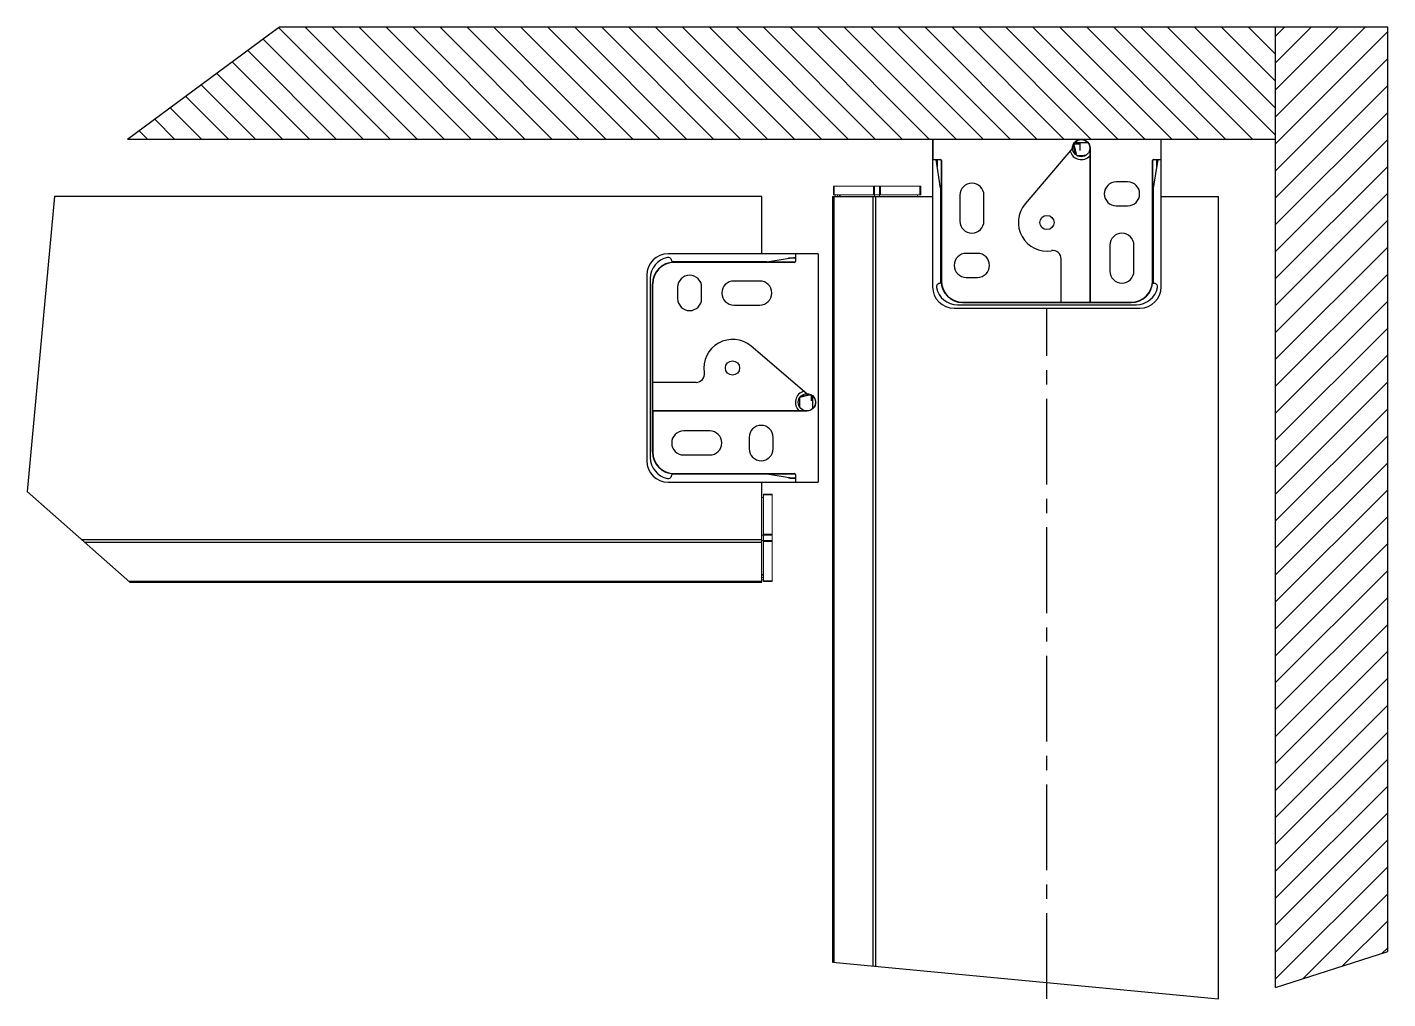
# Model space of a CAD drawing. Header units: inches. Extents: x 61 to 323, y -105 to 194.
# Drawn here: x 60.66 to 72.56, y 55.37 to 63.87 of the extents above; entities that cross this region are included whole.
import ezdxf

# ---------------------------------------------------------------- set-up
doc = ezdxf.new("R2010")
doc.units = ezdxf.units.IN
doc.header["$MEASUREMENT"] = 0
doc.linetypes.add('CENTER2', pattern=[1.125, 0.75, -0.125, 0.125, -0.125])
doc.layers.get('0').update_dxf_attribs({"true_color": 0xc2ced6})
for name, color, linetype, lineweight in [('CENTERLINE', 7, 'CENTER2', 30), ('FABRIC-ROLL', 7, 'Continuous', 30), ('HEMBAR-ENDCAP', 7, 'Continuous', 9), ('SHADE-BRACKET', 7, 'Continuous', 30), ('STRUCTURE-SUB-STRUCTURE_THICK', 7, 'Continuous', 30), ('STRUCTURE-SUB-STRUCTURE_THIN', 7, 'Continuous', 9)]:
    doc.layers.add(name, color=color, linetype=linetype, lineweight=lineweight)

msp = doc.modelspace()

# ---------------------------------------------------------------- hatches: boundary and pattern name
at = {"layer": 'STRUCTURE-SUB-STRUCTURE_THIN', "transparency": 33554559}
h = msp.add_hatch(dxfattribs=at)
h.set_pattern_fill('ANSI31', color=256, scale=1.333333, angle=90)
h.set_pattern_definition([(135, (44.98337, 11.505), (-0.11785113, -0.11785113), [])])
h.paths.add_polyline_path([(62.868, 63.87), (62.772, 63.801), (61.539, 62.889), (71.58, 62.889), (71.58, 63.87)])
h = msp.add_hatch(dxfattribs=at)
h.set_pattern_fill('ANSI31', color=256, scale=1.333333)
h.set_pattern_definition([(45, (44.98337, 11.505), (-0.11785113, 0.11785113), [])])
h.paths.add_polyline_path([(71.58, 55.469), (72.561, 55.783), (72.561, 63.87), (71.58, 63.87)])

# ---------------------------------------------------------------- linework, layer by layer
at = {"color": 7, "linetype": 'Continuous'}
for p, q in [((69.835, 62.875), (69.851, 62.884)), ((69.851, 62.884), (69.869, 62.889)), ((69.869, 62.889), (69.884, 62.889)), ((69.888, 62.889), (69.906, 62.885)), ((69.906, 62.885), (69.923, 62.876))]:
    msp.add_line(p, q, dxfattribs=at)
at = {"layer": 'CENTERLINE'}
msp.add_line((69.58, 55.37), (69.58, 61.407), dxfattribs=at)
at = {"layer": 'FABRIC-ROLL', "linetype": 'Continuous'}
for p, q in [((60.899, 62.389), (60.661, 59.809)), ((67.087, 62.389), (60.899, 62.389)), ((67.087, 61.889), (67.087, 62.389)), ((67.705, 62.389), (67.705, 55.691)), ((67.705, 62.389), (68.58, 62.389)), ((67.716, 62.389), (67.716, 55.69)), ((68.056, 62.389), (68.056, 55.657)), ((68.08, 62.389), (68.08, 55.655)), ((70.58, 62.389), (71.08, 62.389)), ((71.08, 55.37), (71.08, 62.389)), ((67.087, 59.014), (67.087, 59.889)), ((60.661, 59.809), (61.558, 59.014)), ((61.135, 59.389), (67.087, 59.389)), ((61.162, 59.365), (67.087, 59.365)), ((61.546, 59.025), (67.087, 59.025)), ((61.558, 59.014), (67.087, 59.014)), ((67.705, 55.691), (71.08, 55.37))]:
    msp.add_line(p, q, dxfattribs=at)
at = {"layer": 'HEMBAR-ENDCAP', "linetype": 'Continuous'}
for p, q in [((67.712, 62.479), (67.712, 62.404)), ((68.476, 62.479), (67.712, 62.479)), ((67.719, 62.479), (67.719, 62.404)), ((68.063, 62.479), (68.063, 62.404)), ((68.072, 62.479), (68.072, 62.389)), ((68.116, 62.479), (68.116, 62.389)), ((68.125, 62.479), (68.125, 62.404)), ((68.469, 62.479), (68.469, 62.404)), ((68.476, 62.479), (68.476, 62.404)), ((68.476, 62.404), (67.712, 62.404)), ((67.727, 62.404), (67.727, 62.389)), ((67.747, 62.389), (67.747, 62.404)), ((67.767, 62.389), (67.767, 62.404)), ((67.772, 62.404), (67.772, 62.389)), ((68.447, 62.404), (68.447, 62.389)), ((67.102, 59.756), (67.087, 59.756)), ((67.102, 59.785), (67.102, 59.021)), ((67.177, 59.785), (67.102, 59.785)), ((67.177, 59.778), (67.102, 59.778)), ((67.177, 59.785), (67.177, 59.021)), ((67.177, 59.425), (67.087, 59.425)), ((67.177, 59.434), (67.102, 59.434)), ((67.177, 59.381), (67.087, 59.381)), ((67.177, 59.372), (67.102, 59.372)), ((67.102, 59.081), (67.087, 59.081)), ((67.102, 59.076), (67.087, 59.076)), ((67.102, 59.056), (67.087, 59.056)), ((67.102, 59.036), (67.087, 59.036)), ((67.177, 59.028), (67.102, 59.028)), ((67.177, 59.021), (67.102, 59.021))]:
    msp.add_line(p, q, dxfattribs=at)
at = {"layer": 'SHADE-BRACKET', "linetype": 'Continuous'}
for p, q in [((68.58, 62.889), (68.58, 62.714)), ((68.582, 62.889), (68.582, 62.714)), ((69.805, 62.829), (69.811, 62.847)), ((69.811, 62.847), (69.821, 62.862)), ((69.814, 62.845), (69.813, 62.847)), ((69.814, 62.825), (69.814, 62.845)), ((69.814, 62.845), (69.835, 62.763)), ((69.816, 62.851), (69.867, 62.851)), ((69.867, 62.852), (69.817, 62.852)), ((69.821, 62.862), (69.835, 62.875)), ((69.824, 62.862), (69.936, 62.862)), ((69.867, 62.852), (69.867, 62.792)), ((69.923, 62.876), (69.937, 62.864)), ((69.937, 62.864), (69.948, 62.848)), ((69.948, 62.848), (69.955, 62.831)), ((70.578, 62.714), (70.578, 62.889)), ((70.58, 62.714), (70.58, 62.889)), ((68.582, 62.712), (68.58, 62.714)), ((68.581, 62.713), (68.582, 62.714)), ((68.582, 62.714), (68.647, 62.714)), ((68.647, 62.714), (68.647, 62.712)), ((69.805, 62.812), (69.39, 62.324)), ((69.803, 62.81), (69.805, 62.829)), ((69.81, 62.829), (69.807, 62.83)), ((69.813, 62.827), (69.81, 62.829)), ((69.812, 62.782), (69.825, 62.782)), ((69.814, 62.825), (69.813, 62.827)), ((69.831, 62.761), (69.814, 62.825)), ((69.819, 62.769), (69.829, 62.769)), ((69.831, 62.761), (69.827, 62.76)), ((69.827, 62.76), (69.827, 62.76)), ((69.833, 62.762), (69.831, 62.761)), ((69.835, 62.762), (69.833, 62.762)), ((69.835, 62.763), (69.835, 62.762)), ((69.835, 62.763), (69.835, 62.763)), ((69.835, 62.763), (69.835, 62.763)), ((69.842, 62.749), (69.907, 62.75)), ((69.907, 62.743), (69.907, 62.75)), ((69.907, 62.75), (69.92, 62.75)), ((69.92, 62.75), (69.92, 62.75)), ((69.955, 62.831), (69.957, 62.812)), ((69.955, 62.812), (69.955, 61.464)), ((69.957, 62.812), (69.955, 62.812)), ((69.957, 62.812), (69.957, 61.464)), ((70.513, 62.714), (70.513, 62.712)), ((70.513, 62.714), (70.578, 62.714)), ((70.578, 62.712), (70.58, 62.714)), ((70.578, 62.714), (70.579, 62.713)), ((68.58, 62.712), (68.58, 61.6)), ((68.58, 62.712), (68.647, 62.712)), ((68.65, 62.462), (68.61, 62.712)), ((68.615, 62.712), (68.618, 62.71)), ((68.615, 62.681), (68.617, 62.681)), ((68.617, 62.704), (68.617, 62.666)), ((68.619, 62.704), (68.617, 62.704)), ((68.618, 62.71), (68.619, 62.708)), ((68.619, 62.708), (68.619, 62.704)), ((68.619, 62.704), (68.619, 62.653)), ((68.655, 62.704), (68.655, 61.65)), ((68.657, 62.704), (68.655, 62.704)), ((68.657, 62.704), (68.657, 61.65)), ((70.503, 61.65), (70.503, 62.704)), ((70.503, 62.704), (70.505, 62.704)), ((70.505, 61.65), (70.505, 62.704)), ((70.55, 62.712), (70.51, 62.462)), ((70.513, 62.712), (70.58, 62.712)), ((70.54, 62.704), (70.541, 62.708)), ((70.54, 62.653), (70.54, 62.704)), ((70.54, 62.704), (70.542, 62.704)), ((70.541, 62.708), (70.542, 62.71)), ((70.542, 62.71), (70.544, 62.712)), ((70.542, 62.666), (70.542, 62.704)), ((70.542, 62.681), (70.545, 62.681)), ((70.58, 61.6), (70.58, 62.712)), ((70.286, 62.517), (70.187, 62.517)), ((68.65, 62.462), (68.65, 61.63)), ((68.819, 62.401), (68.819, 62.174)), ((69.029, 62.174), (69.029, 62.401)), ((70.51, 62.462), (70.51, 61.63)), ((70.187, 62.307), (70.286, 62.307)), ((67.38, 61.889), (66.268, 61.889)), ((67.38, 61.887), (67.382, 61.889)), ((67.38, 61.889), (67.38, 61.822)), ((67.381, 61.888), (67.382, 61.887)), ((67.578, 61.889), (67.382, 61.889)), ((67.382, 61.887), (67.382, 61.822)), ((67.578, 61.887), (67.382, 61.887)), ((67.578, 61.889), (67.58, 61.887)), ((67.578, 61.887), (67.579, 61.888)), ((67.578, 61.887), (67.578, 59.891)), ((67.58, 61.887), (67.58, 59.891)), ((68.973, 61.892), (68.874, 61.892)), ((70.131, 61.963), (70.131, 61.736)), ((70.341, 61.736), (70.341, 61.963)), ((66.298, 61.825), (66.298, 61.819)), ((67.13, 61.819), (66.298, 61.819)), ((66.318, 61.812), (66.318, 61.814)), ((67.372, 61.814), (66.318, 61.814)), ((67.372, 61.812), (66.318, 61.812)), ((66.326, 61.819), (66.326, 61.814)), ((66.329, 61.819), (66.329, 61.814)), ((66.412, 61.819), (66.412, 61.814)), ((67.13, 61.819), (67.38, 61.859)), ((67.372, 61.849), (67.321, 61.849)), ((67.372, 61.851), (67.333, 61.851)), ((67.349, 61.854), (67.349, 61.851)), ((67.372, 61.849), (67.372, 61.851)), ((67.375, 61.85), (67.372, 61.849)), ((67.372, 61.812), (67.372, 61.814)), ((67.378, 61.851), (67.375, 61.85)), ((67.38, 61.853), (67.378, 61.851)), ((67.382, 61.822), (67.38, 61.822)), ((69.705, 61.462), (69.705, 61.843)), ((66.08, 61.701), (66.08, 60.077)), ((66.11, 61.671), (66.11, 60.107)), ((67.069, 61.65), (66.841, 61.65)), ((68.65, 61.744), (68.655, 61.744)), ((68.65, 61.661), (68.655, 61.661)), ((68.65, 61.659), (68.655, 61.659)), ((68.657, 61.65), (68.655, 61.65)), ((68.874, 61.682), (68.973, 61.682)), ((70.503, 61.65), (70.505, 61.65)), ((70.505, 61.744), (70.51, 61.744)), ((70.51, 61.661), (70.505, 61.661)), ((70.51, 61.659), (70.505, 61.659)), ((66.13, 60.152), (66.13, 61.626)), ((66.132, 61.626), (66.13, 61.626)), ((66.132, 60.514), (66.132, 61.626)), ((66.35, 61.595), (66.35, 61.496)), ((66.56, 61.496), (66.56, 61.595)), ((68.644, 61.63), (68.65, 61.63)), ((70.51, 61.63), (70.516, 61.63)), ((66.841, 61.44), (67.069, 61.44)), ((68.768, 61.412), (70.392, 61.412)), ((68.798, 61.442), (70.362, 61.442)), ((68.843, 61.464), (68.843, 61.462)), ((68.843, 61.464), (69.955, 61.464)), ((68.843, 61.462), (70.317, 61.462)), ((69.957, 61.462), (69.955, 61.464)), ((69.956, 61.463), (69.957, 61.464)), ((69.957, 61.464), (70.317, 61.464)), ((70.317, 61.464), (70.317, 61.462)), ((67.48, 60.664), (66.992, 61.079)), ((66.13, 60.764), (66.511, 60.764)), ((67.416, 60.627), (67.417, 60.562)), ((67.428, 60.638), (67.493, 60.654)), ((67.428, 60.642), (67.428, 60.642)), ((67.428, 60.638), (67.428, 60.642)), ((67.429, 60.635), (67.428, 60.638)), ((67.43, 60.634), (67.429, 60.635)), ((67.43, 60.633), (67.43, 60.634)), ((67.431, 60.633), (67.43, 60.633)), ((67.431, 60.633), (67.43, 60.633)), ((67.513, 60.654), (67.431, 60.633)), ((67.437, 60.65), (67.437, 60.64)), ((67.45, 60.657), (67.45, 60.643)), ((67.493, 60.654), (67.495, 60.656)), ((67.493, 60.654), (67.513, 60.654)), ((67.495, 60.656), (67.496, 60.659)), ((67.496, 60.664), (67.514, 60.658)), ((67.496, 60.659), (67.497, 60.662)), ((67.513, 60.654), (67.514, 60.656)), ((67.514, 60.658), (67.53, 60.648)), ((67.519, 60.653), (67.519, 60.601)), ((67.52, 60.601), (67.52, 60.652)), ((67.53, 60.648), (67.542, 60.634)), ((67.53, 60.645), (67.53, 60.533)), ((67.542, 60.634), (67.551, 60.618)), ((67.551, 60.618), (67.556, 60.599)), ((67.556, 60.581), (67.552, 60.562)), ((67.556, 60.599), (67.556, 60.581)), ((66.13, 60.512), (66.132, 60.514)), ((66.131, 60.513), (66.132, 60.512)), ((67.48, 60.514), (66.132, 60.514)), ((66.132, 60.512), (66.132, 60.152)), ((67.48, 60.512), (66.132, 60.512)), ((67.41, 60.562), (67.417, 60.562)), ((67.417, 60.562), (67.417, 60.549)), ((67.417, 60.549), (67.417, 60.549)), ((67.48, 60.512), (67.48, 60.514)), ((67.498, 60.514), (67.48, 60.512)), ((67.516, 60.521), (67.498, 60.514)), ((67.531, 60.532), (67.516, 60.521)), ((67.544, 60.546), (67.531, 60.532)), ((67.552, 60.562), (67.544, 60.546)), ((66.631, 60.338), (66.403, 60.338)), ((66.975, 60.282), (66.975, 60.183)), ((67.185, 60.183), (67.185, 60.282)), ((66.132, 60.152), (66.13, 60.152)), ((66.403, 60.128), (66.631, 60.128)), ((66.268, 59.889), (67.38, 59.889)), ((66.298, 59.959), (66.298, 59.953)), ((67.13, 59.959), (66.298, 59.959)), ((66.318, 59.966), (66.318, 59.964)), ((66.318, 59.966), (67.372, 59.966)), ((66.318, 59.964), (67.372, 59.964)), ((66.326, 59.959), (66.326, 59.964)), ((66.329, 59.959), (66.329, 59.964)), ((66.412, 59.964), (66.412, 59.959)), ((67.38, 59.919), (67.13, 59.959)), ((67.321, 59.928), (67.372, 59.928)), ((67.333, 59.926), (67.372, 59.926)), ((67.349, 59.926), (67.349, 59.924)), ((67.372, 59.966), (67.372, 59.964)), ((67.372, 59.928), (67.372, 59.926)), ((67.372, 59.928), (67.375, 59.928)), ((67.375, 59.928), (67.378, 59.927)), ((67.378, 59.927), (67.38, 59.924)), ((67.38, 59.956), (67.38, 59.889)), ((67.382, 59.956), (67.38, 59.956)), ((67.38, 59.891), (67.382, 59.889)), ((67.382, 59.891), (67.381, 59.89)), ((67.382, 59.956), (67.382, 59.891)), ((67.382, 59.891), (67.578, 59.891)), ((67.382, 59.889), (67.578, 59.889)), ((67.578, 59.889), (67.58, 59.891)), ((67.578, 59.891), (67.579, 59.89))]:
    msp.add_line(p, q, dxfattribs=at)
for centre, radius in [((69.88, 62.812), 0.075), ((69.58, 62.162), 0.0625), ((66.83, 60.889), 0.0625), ((67.48, 60.589), 0.075)]:
    msp.add_circle(centre, radius, dxfattribs=at)
for centre, radius, start, end in [((68.647, 62.704), 0.01, 0, 90), ((69.88, 62.812), 0.1, 194.7668, 318.5901), ((70.513, 62.704), 0.01, 90, 180), ((68.609, 62.704), 0.008, 0, 67.5149), ((68.647, 62.704), 0.008, 0, 90), ((70.513, 62.704), 0.008, 90, 180), ((70.55, 62.704), 0.008, 112.4851, 180), ((68.924, 62.401), 0.105, 0, 180), ((70.187, 62.412), 0.105, 90, 270), ((70.286, 62.412), 0.105, 270, 90), ((69.58, 62.162), 0.25, 139.5939, 279.1706), ((68.924, 62.174), 0.105, 180, 0), ((70.236, 61.963), 0.105, 0, 180), ((66.268, 61.701), 0.188, 90, 180), ((68.874, 61.787), 0.105, 90, 270), ((68.973, 61.787), 0.105, 270, 90), ((69.631, 61.843), 0.0735, 0, 99.1706), ((66.298, 61.671), 0.188, 101.388, 180), ((66.318, 61.626), 0.188, 90, 180), ((66.318, 61.626), 0.186, 90, 180), ((66.267, 61.825), 0.031, 0, 101.388), ((67.372, 61.859), 0.008, 270, 337.5149), ((67.372, 61.822), 0.01, 270, 0), ((67.372, 61.822), 0.008, 270, 0), ((66.455, 61.595), 0.105, 0, 180), ((66.841, 61.545), 0.105, 90, 270), ((67.069, 61.545), 0.105, 270, 90), ((68.843, 61.65), 0.188, 180, 270), ((68.843, 61.65), 0.186, 180, 270), ((70.236, 61.736), 0.105, 180, 0), ((70.317, 61.65), 0.188, 270, 0), ((70.317, 61.65), 0.186, 270, 0), ((68.768, 61.6), 0.188, 180, 270), ((68.644, 61.599), 0.031, 90, 191.388), ((68.798, 61.63), 0.188, 191.388, 270), ((70.362, 61.63), 0.188, 270, 348.612), ((70.392, 61.6), 0.188, 270, 0), ((70.516, 61.599), 0.031, 348.612, 90), ((66.455, 61.496), 0.105, 180, 0), ((66.83, 60.889), 0.25, 49.5939, 189.1706), ((66.511, 60.837), 0.0735, 270, 9.1706), ((67.48, 60.589), 0.1, 104.7668, 228.5901), ((66.403, 60.233), 0.105, 90, 270), ((66.631, 60.233), 0.105, 270, 90), ((67.08, 60.282), 0.105, 0, 180), ((66.298, 60.107), 0.188, 180, 258.612), ((66.318, 60.152), 0.188, 180, 270), ((66.318, 60.152), 0.186, 180, 270), ((67.08, 60.183), 0.105, 180, 0), ((66.268, 60.077), 0.188, 180, 270), ((66.267, 59.953), 0.031, 258.612, 0), ((67.372, 59.956), 0.01, 0, 90), ((67.372, 59.956), 0.008, 0, 90), ((67.372, 59.918), 0.008, 22.4851, 90)]:
    msp.add_arc(centre, radius, start, end, dxfattribs=at)
at = {"layer": 'STRUCTURE-SUB-STRUCTURE_THICK', "linetype": 'Continuous'}
for p, q in [((62.772, 63.801), (61.539, 62.889)), ((62.868, 63.87), (62.772, 63.801)), ((72.561, 63.87), (62.868, 63.87)), ((71.58, 55.469), (71.58, 63.87)), ((72.561, 55.783), (72.561, 63.87)), ((71.58, 62.889), (61.539, 62.889)), ((71.58, 55.469), (72.561, 55.783))]:
    msp.add_line(p, q, dxfattribs=at)

doc.saveas('drawing.dxf')
